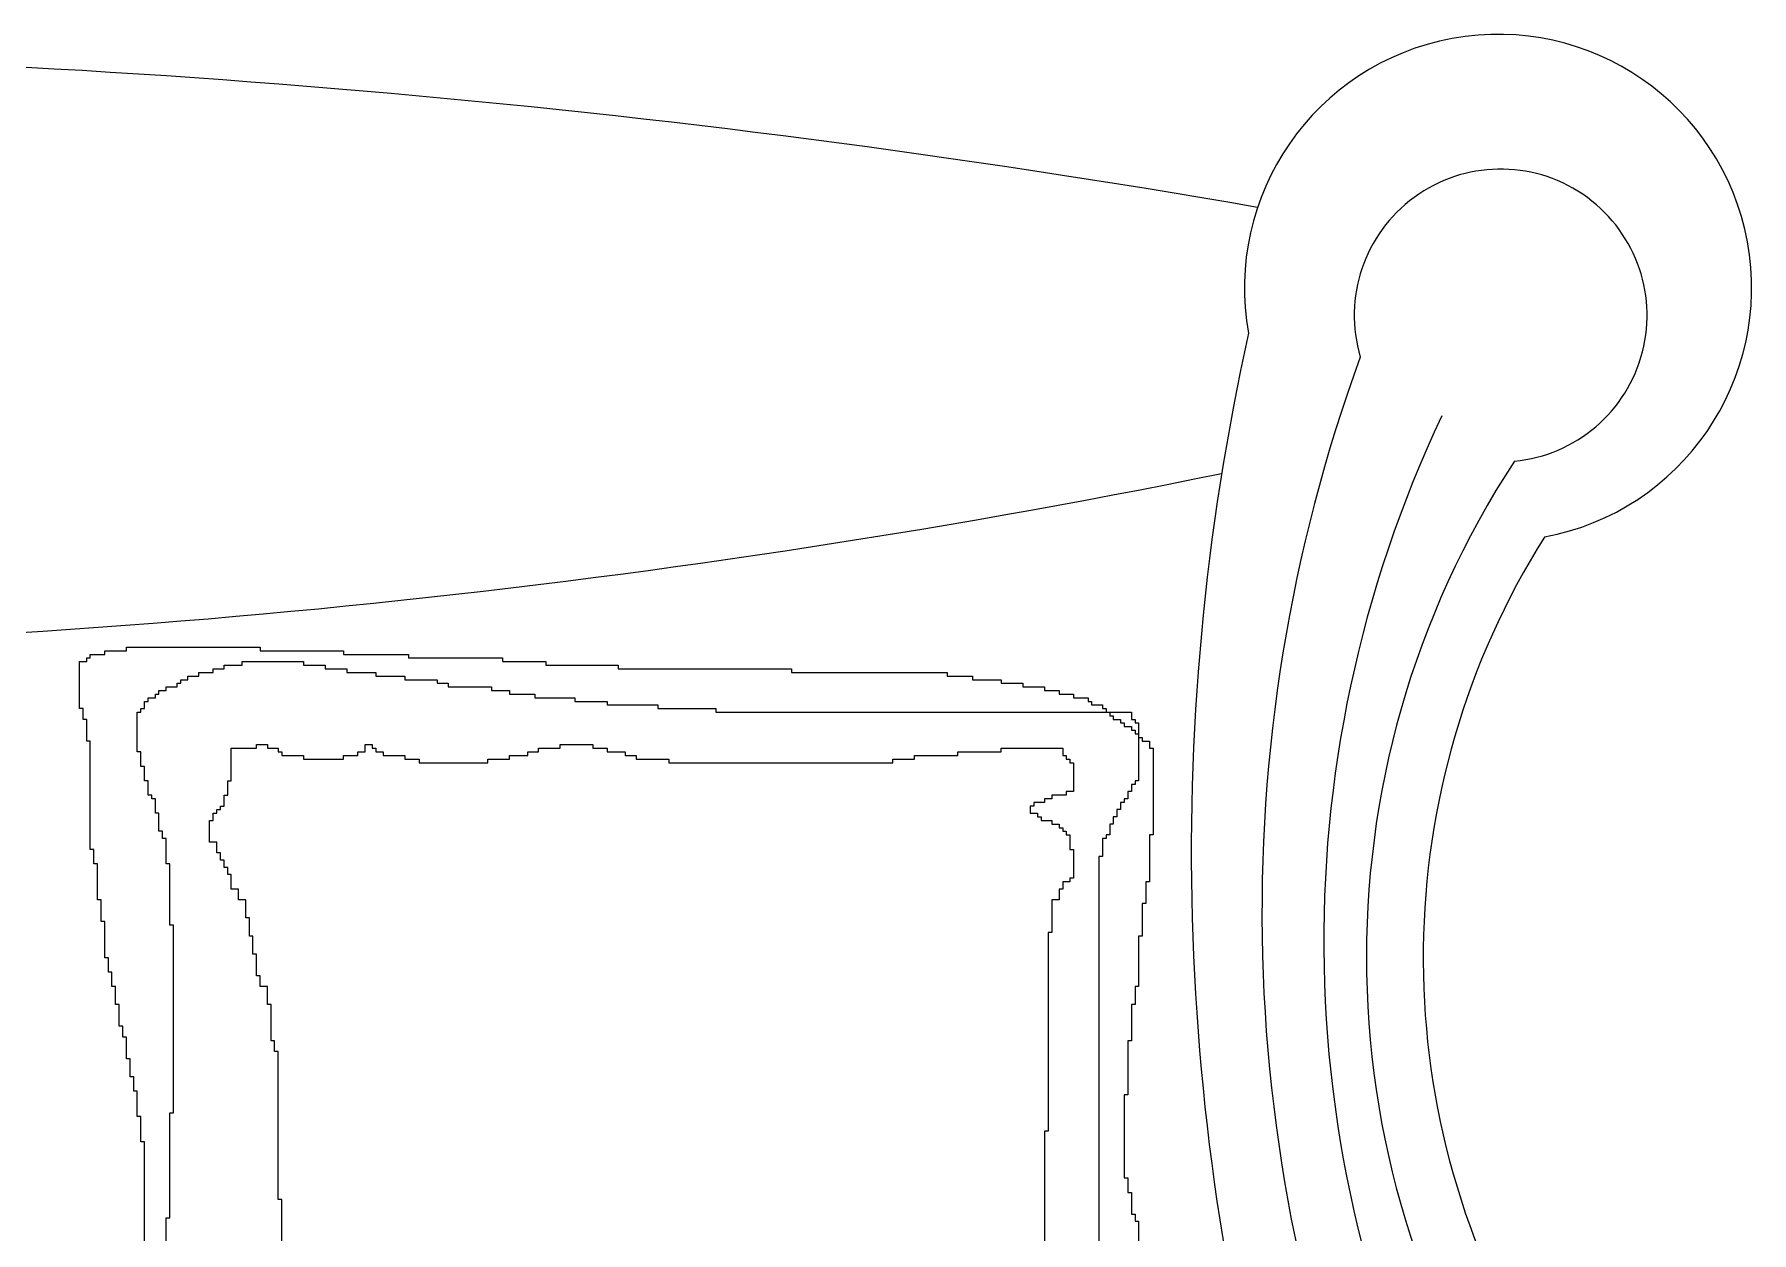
# Model space of a CAD drawing. Header units: millimetres. Extents: x -30782 to 40110, y 35885 to 73818.
# Drawn here: x 8245 to 9106, y 70461 to 71063 of the extents above; entities that cross this region are included whole.
import ezdxf

# ---------------------------------------------------------------- set-up
doc = ezdxf.new("R2010")
doc.units = ezdxf.units.MM

# ---------------------------------------------------------------- blocks, each defined once
blk = doc.blocks.new('A$C107E516A')
for p, q in [((1754.84, 2206.41, -685.71), (1756.65, 2206.41, -685.71)), ((1754.84, 2204.6, -685.71), (1754.84, 2206.41, -685.71)), ((1756.65, 2208.22, -685.71), (1763.91, 2208.22, -685.71)), ((1756.65, 2206.41, -685.71), (1756.65, 2208.22, -685.71)), ((1763.91, 2210.03, -685.71), (1774.79, 2210.03, -685.71)), ((1763.91, 2208.22, -685.71), (1763.91, 2210.03, -685.71)), ((1774.79, 2211.84, -685.71), (1841.88, 2211.84, -685.71)), ((1774.79, 2210.03, -685.71), (1774.79, 2211.84, -685.71)), ((1841.88, 2211.84, -685.71), (1841.88, 2210.03, -685.71)), ((1841.88, 2210.03, -685.71), (1883.59, 2210.03, -685.71)), ((1883.59, 2210.03, -685.71), (1883.59, 2208.22, -685.71)), ((1883.59, 2208.22, -685.71), (1916.23, 2208.22, -685.71)), ((1916.23, 2208.22, -685.71), (1916.23, 2206.41, -685.71)), ((1916.23, 2206.41, -685.71), (1963.37, 2206.41, -685.71)), ((1963.37, 2206.41, -685.71), (1963.37, 2204.6, -685.71)), ((1751.21, 2181.04, -685.71), (1751.21, 2204.6, -685.71)), ((1751.21, 2204.6, -685.71), (1754.84, 2204.6, -685.71)), ((1805.61, 2197.35, -685.71), (1811.05, 2197.35, -685.71)), ((1805.61, 2195.53, -685.71), (1805.61, 2197.35, -685.71)), ((1811.05, 2199.16, -685.71), (1818.31, 2199.16, -685.71)), ((1811.05, 2197.35, -685.71), (1811.05, 2199.16, -685.71)), ((1818.31, 2200.97, -685.71), (1823.75, 2200.97, -685.71)), ((1818.31, 2199.16, -685.71), (1818.31, 2200.97, -685.71)), ((1823.75, 2202.78, -685.71), (1832.81, 2202.78, -685.71)), ((1823.75, 2200.97, -685.71), (1823.75, 2202.78, -685.71)), ((1832.81, 2204.6, -685.71), (1863.64, 2204.6, -685.71)), ((1832.81, 2202.78, -685.71), (1832.81, 2204.6, -685.71)), ((1863.64, 2204.6, -685.71), (1863.64, 2202.78, -685.71)), ((1863.64, 2202.78, -685.71), (1874.52, 2202.78, -685.71)), ((1874.52, 2202.78, -685.71), (1874.52, 2200.97, -685.71)), ((1874.52, 2200.97, -685.71), (1885.4, 2200.97, -685.71)), ((1885.4, 2200.97, -685.71), (1885.4, 2199.16, -685.71)), ((1885.4, 2199.16, -685.71), (1899.91, 2199.16, -685.71)), ((1899.91, 2199.16, -685.71), (1899.91, 2197.35, -685.71)), ((1899.91, 2197.35, -685.71), (1914.41, 2197.35, -685.71)), ((1914.41, 2197.35, -685.71), (1914.41, 2195.53, -685.71)), ((1963.37, 2204.6, -685.71), (1985.13, 2204.6, -685.71)), ((1985.13, 2204.6, -685.71), (1985.13, 2202.78, -685.71)), ((1985.13, 2202.78, -685.71), (2021.4, 2202.78, -685.71)), ((2021.4, 2202.78, -685.71), (2021.4, 2200.97, -685.71)), ((2021.4, 2200.97, -685.71), (2108.44, 2200.97, -685.71)), ((2108.44, 2200.97, -685.71), (2108.44, 2199.16, -685.71)), ((2108.44, 2199.16, -685.71), (2186.41, 2199.16, -685.71)), ((2186.41, 2199.16, -685.71), (2186.41, 2197.35, -685.71)), ((2186.41, 2197.35, -685.71), (2199.11, 2197.35, -685.71)), ((2199.11, 2197.35, -685.71), (2199.11, 2195.53, -685.71)), ((1789.29, 2188.29, -685.71), (1791.11, 2188.29, -685.71)), ((1789.29, 2186.47, -685.71), (1789.29, 2188.29, -685.71)), ((1791.11, 2190.1, -685.71), (1794.73, 2190.1, -685.71)), ((1791.11, 2188.29, -685.71), (1791.11, 2190.1, -685.71)), ((1794.73, 2191.91, -685.71), (1800.17, 2191.91, -685.71)), ((1794.73, 2190.1, -685.71), (1794.73, 2191.91, -685.71)), ((1800.17, 2191.91, -685.71), (1800.17, 2193.72, -685.71)), ((1800.17, 2193.72, -685.71), (1801.99, 2193.72, -685.71)), ((1801.99, 2195.53, -685.71), (1805.61, 2195.53, -685.71)), ((1801.99, 2193.72, -685.71), (1801.99, 2195.53, -685.71)), ((1914.41, 2195.53, -685.71), (1930.73, 2195.53, -685.71)), ((1930.73, 2195.53, -685.71), (1930.73, 2193.72, -685.71)), ((1930.73, 2193.72, -685.71), (1936.17, 2193.72, -685.71)), ((1936.17, 2193.72, -685.71), (1936.17, 2191.91, -685.71)), ((1936.17, 2191.91, -685.71), (1957.93, 2191.91, -685.71)), ((1957.93, 2191.91, -685.71), (1957.93, 2190.1, -685.71)), ((1957.93, 2190.1, -685.71), (1967, 2190.1, -685.71)), ((1967, 2190.1, -685.71), (1967, 2188.29, -685.71)), ((1967, 2188.29, -685.71), (1979.69, 2188.29, -685.71)), ((1979.69, 2188.29, -685.71), (1979.69, 2186.47, -685.71)), ((2199.11, 2195.53, -685.71), (2213.61, 2195.53, -685.71)), ((2213.61, 2195.53, -685.71), (2213.61, 2193.72, -685.71)), ((2213.61, 2193.72, -685.71), (2224.49, 2193.72, -685.71)), ((2224.49, 2193.72, -685.71), (2224.49, 2191.91, -685.71)), ((2224.49, 2191.91, -685.71), (2235.37, 2191.91, -685.71)), ((2235.37, 2191.91, -685.71), (2235.37, 2190.1, -685.71)), ((2235.37, 2190.1, -685.71), (2242.63, 2190.1, -685.71)), ((2242.63, 2190.1, -685.71), (2242.63, 2188.29, -685.71)), ((2242.63, 2188.29, -685.71), (2249.88, 2188.29, -685.71)), ((2249.88, 2188.29, -685.71), (2249.88, 2186.47, -685.71)), ((1753.03, 2181.04, -685.71), (1751.21, 2181.04, -685.71)), ((1753.03, 2175.6, -685.71), (1753.03, 2181.04, -685.71)), ((1782.04, 2181.04, -685.71), (1783.85, 2181.04, -685.71)), ((1782.04, 2179.23, -685.71), (1782.04, 2181.04, -685.71)), ((1783.85, 2184.66, -685.71), (1785.67, 2184.66, -685.71)), ((1783.85, 2181.04, -685.71), (1783.85, 2184.66, -685.71)), ((1785.67, 2186.47, -685.71), (1789.29, 2186.47, -685.71)), ((1785.67, 2184.66, -685.71), (1785.67, 2186.47, -685.71)), ((1979.69, 2186.47, -685.71), (1999.64, 2186.47, -685.71)), ((1999.64, 2186.47, -685.71), (1999.64, 2184.66, -685.71)), ((1999.64, 2184.66, -685.71), (2015.96, 2184.66, -685.71)), ((2015.96, 2184.66, -685.71), (2015.96, 2182.85, -685.71)), ((2015.96, 2182.85, -685.71), (2041.35, 2182.85, -685.71)), ((2041.35, 2182.85, -685.71), (2041.35, 2181.04, -685.71)), ((2041.35, 2181.04, -685.71), (2070.36, 2181.04, -685.71)), ((2070.36, 2181.04, -685.71), (2070.36, 2179.23, -685.71)), ((2249.88, 2186.47, -685.71), (2257.13, 2186.47, -685.71)), ((2257.13, 2186.47, -685.71), (2257.13, 2184.66, -685.71)), ((2257.13, 2184.66, -685.71), (2258.95, 2184.66, -685.71)), ((2258.95, 2184.66, -685.71), (2258.95, 2182.85, -685.71)), ((2258.95, 2182.85, -685.71), (2264.39, 2182.85, -685.71)), ((2264.39, 2182.85, -685.71), (2264.39, 2181.04, -685.71)), ((2264.39, 2181.04, -685.71), (2266.2, 2181.04, -685.71)), ((2266.2, 2181.04, -685.71), (2266.2, 2179.23, -685.71)), ((1754.84, 2175.6, -685.71), (1753.03, 2175.6, -685.71)), ((1754.84, 2164.73, -685.71), (1754.84, 2175.6, -685.71)), ((1780.23, 2159.29, -685.71), (1780.23, 2179.23, -685.71)), ((1780.23, 2179.23, -685.71), (1782.04, 2179.23, -685.71)), ((2070.36, 2179.23, -685.71), (2278.89, 2179.23, -685.71)), ((2266.2, 2179.23, -685.71), (2268.01, 2179.23, -685.71)), ((2268.01, 2179.23, -685.71), (2268.01, 2177.41, -685.71)), ((2268.01, 2177.41, -685.71), (2269.83, 2177.41, -685.71)), ((2269.83, 2177.41, -685.71), (2269.83, 2175.6, -685.71)), ((2269.83, 2175.6, -685.71), (2273.45, 2175.6, -685.71)), ((2273.45, 2175.6, -685.71), (2273.45, 2173.79, -685.71)), ((2273.45, 2173.79, -685.71), (2275.27, 2173.79, -685.71)), ((2275.27, 2173.79, -685.71), (2275.27, 2171.98, -685.71)), ((2275.27, 2171.98, -685.71), (2278.89, 2171.98, -685.71)), ((2278.89, 2179.23, -685.71), (2278.89, 2175.6, -685.71)), ((2278.89, 2175.6, -685.71), (2280.71, 2175.6, -685.71)), ((2278.89, 2171.98, -685.71), (2278.89, 2170.17, -685.71)), ((2280.71, 2175.6, -685.71), (2280.71, 2173.79, -685.71)), ((2280.71, 2173.79, -685.71), (2282.52, 2173.79, -685.71)), ((2282.52, 2173.79, -685.71), (2282.52, 2144.8, -685.71)), ((1756.65, 2164.73, -685.71), (1754.84, 2164.73, -685.71)), ((1756.65, 2110.37, -685.71), (1756.65, 2164.73, -685.71)), ((1840.07, 2162.92, -685.71), (1845.51, 2162.92, -685.71)), ((1840.07, 2161.1, -685.71), (1840.07, 2162.92, -685.71)), ((1845.51, 2162.92, -685.71), (1845.51, 2161.1, -685.71)), ((1894.47, 2162.92, -685.71), (1898.09, 2162.92, -685.71)), ((1894.47, 2159.29, -685.71), (1894.47, 2162.92, -685.71)), ((1898.09, 2162.92, -685.71), (1898.09, 2161.1, -685.71)), ((1992.39, 2162.92, -685.71), (2008.71, 2162.92, -685.71)), ((1992.39, 2161.1, -685.71), (1992.39, 2162.92, -685.71)), ((2008.71, 2162.92, -685.71), (2008.71, 2161.1, -685.71)), ((2278.89, 2170.17, -685.71), (2280.71, 2170.17, -685.71)), ((2280.71, 2170.17, -685.71), (2280.71, 2168.35, -685.71)), ((2280.71, 2168.35, -685.71), (2282.52, 2168.35, -685.71)), ((2282.52, 2168.35, -685.71), (2282.52, 2166.54, -685.71)), ((2282.52, 2166.54, -685.71), (2284.33, 2166.54, -685.71)), ((2284.33, 2166.54, -685.71), (2284.33, 2164.73, -685.71)), ((2284.33, 2164.73, -685.71), (2287.96, 2164.73, -685.71)), ((2287.96, 2164.73, -685.71), (2287.96, 2161.1, -685.71)), ((1782.04, 2159.29, -685.71), (1780.23, 2159.29, -685.71)), ((1782.04, 2152.04, -685.71), (1782.04, 2159.29, -685.71)), ((1827.37, 2161.1, -685.71), (1840.07, 2161.1, -685.71)), ((1827.37, 2144.8, -685.71), (1827.37, 2161.1, -685.71)), ((1845.51, 2161.1, -685.71), (1850.95, 2161.1, -685.71)), ((1850.95, 2161.1, -685.71), (1850.95, 2159.29, -685.71)), ((1850.95, 2159.29, -685.71), (1852.76, 2159.29, -685.71)), ((1852.76, 2159.29, -685.71), (1852.76, 2157.48, -685.71)), ((1852.76, 2157.48, -685.71), (1863.64, 2157.48, -685.71)), ((1863.64, 2157.48, -685.71), (1863.64, 2155.67, -685.71)), ((1863.64, 2155.67, -685.71), (1883.59, 2155.67, -685.71)), ((1883.59, 2157.48, -685.71), (1890.84, 2157.48, -685.71)), ((1883.59, 2155.67, -685.71), (1883.59, 2157.48, -685.71)), ((1890.84, 2159.29, -685.71), (1894.47, 2159.29, -685.71)), ((1890.84, 2157.48, -685.71), (1890.84, 2159.29, -685.71)), ((1898.09, 2161.1, -685.71), (1899.91, 2161.1, -685.71)), ((1899.91, 2161.1, -685.71), (1899.91, 2159.29, -685.71)), ((1899.91, 2159.29, -685.71), (1903.53, 2159.29, -685.71)), ((1903.53, 2159.29, -685.71), (1903.53, 2157.48, -685.71)), ((1903.53, 2157.48, -685.71), (1914.41, 2157.48, -685.71)), ((1914.41, 2157.48, -685.71), (1914.41, 2155.67, -685.71)), ((1914.41, 2155.67, -685.71), (1921.67, 2155.67, -685.71)), ((1921.67, 2155.67, -685.71), (1921.67, 2153.86, -685.71)), ((1921.67, 2153.86, -685.71), (1956.12, 2153.86, -685.71)), ((1956.12, 2155.67, -685.71), (1967, 2155.67, -685.71)), ((1956.12, 2153.86, -685.71), (1956.12, 2155.67, -685.71)), ((1967, 2157.48, -685.71), (1976.07, 2157.48, -685.71)), ((1967, 2155.67, -685.71), (1967, 2157.48, -685.71)), ((1976.07, 2159.29, -685.71), (1981.51, 2159.29, -685.71)), ((1976.07, 2157.48, -685.71), (1976.07, 2159.29, -685.71)), ((1981.51, 2161.1, -685.71), (1992.39, 2161.1, -685.71)), ((1981.51, 2159.29, -685.71), (1981.51, 2161.1, -685.71)), ((2008.71, 2161.1, -685.71), (2015.96, 2161.1, -685.71)), ((2015.96, 2161.1, -685.71), (2015.96, 2159.29, -685.71)), ((2015.96, 2159.29, -685.71), (2025.03, 2159.29, -685.71)), ((2025.03, 2159.29, -685.71), (2025.03, 2157.48, -685.71)), ((2025.03, 2157.48, -685.71), (2030.47, 2157.48, -685.71)), ((2030.47, 2157.48, -685.71), (2030.47, 2155.67, -685.71)), ((2030.47, 2155.67, -685.71), (2046.79, 2155.67, -685.71)), ((2046.79, 2155.67, -685.71), (2046.79, 2153.86, -685.71)), ((2046.79, 2153.86, -685.71), (2159.21, 2153.86, -685.71)), ((2159.21, 2155.67, -685.71), (2170.09, 2155.67, -685.71)), ((2159.21, 2153.86, -685.71), (2159.21, 2155.67, -685.71)), ((2170.09, 2157.48, -685.71), (2191.85, 2157.48, -685.71)), ((2170.09, 2155.67, -685.71), (2170.09, 2157.48, -685.71)), ((2191.85, 2159.29, -685.71), (2213.61, 2159.29, -685.71)), ((2191.85, 2157.48, -685.71), (2191.85, 2159.29, -685.71)), ((2213.61, 2161.1, -685.71), (2244.44, 2161.1, -685.71)), ((2213.61, 2159.29, -685.71), (2213.61, 2161.1, -685.71)), ((2244.44, 2161.1, -685.71), (2244.44, 2157.48, -685.71)), ((2244.44, 2157.48, -685.71), (2246.25, 2157.48, -685.71)), ((2246.25, 2157.48, -685.71), (2246.25, 2155.67, -685.71)), ((2246.25, 2155.67, -685.71), (2248.07, 2155.67, -685.71)), ((2248.07, 2155.67, -685.71), (2248.07, 2153.86, -685.71)), ((2248.07, 2153.86, -685.71), (2249.88, 2153.86, -685.71)), ((2249.88, 2153.86, -685.71), (2249.88, 2139.36, -685.71)), ((2287.96, 2161.1, -685.71), (2289.77, 2161.1, -685.71)), ((2289.77, 2161.1, -685.71), (2289.77, 2117.61, -685.71)), ((1783.85, 2152.04, -685.71), (1782.04, 2152.04, -685.71)), ((1783.85, 2144.8, -685.71), (1783.85, 2152.04, -685.71)), ((1785.67, 2144.8, -685.71), (1783.85, 2144.8, -685.71)), ((1785.67, 2137.55, -685.71), (1785.67, 2144.8, -685.71)), ((1787.48, 2137.55, -685.71), (1785.67, 2137.55, -685.71)), ((1787.48, 2135.74, -685.71), (1787.48, 2137.55, -685.71)), ((1823.75, 2137.55, -685.71), (1825.56, 2137.55, -685.71)), ((1823.75, 2132.11, -685.71), (1823.75, 2137.55, -685.71)), ((1825.56, 2144.8, -685.71), (1827.37, 2144.8, -685.71)), ((1825.56, 2137.55, -685.71), (1825.56, 2144.8, -685.71)), ((2239, 2137.55, -685.71), (2239, 2135.74, -685.71)), ((2246.25, 2137.55, -685.71), (2239, 2137.55, -685.71)), ((2246.25, 2139.36, -685.71), (2246.25, 2137.55, -685.71)), ((2249.88, 2139.36, -685.71), (2246.25, 2139.36, -685.71)), ((2277.08, 2139.36, -685.71), (2277.08, 2135.74, -685.71)), ((2278.89, 2139.36, -685.71), (2277.08, 2139.36, -685.71)), ((2278.89, 2142.98, -685.71), (2278.89, 2139.36, -685.71)), ((2280.71, 2142.98, -685.71), (2278.89, 2142.98, -685.71)), ((2280.71, 2144.8, -685.71), (2280.71, 2142.98, -685.71)), ((2282.52, 2144.8, -685.71), (2280.71, 2144.8, -685.71)), ((1789.29, 2135.74, -685.71), (1787.48, 2135.74, -685.71)), ((1789.29, 2128.49, -685.71), (1789.29, 2135.74, -685.71)), ((1791.11, 2128.49, -685.71), (1789.29, 2128.49, -685.71)), ((1791.11, 2119.43, -685.71), (1791.11, 2128.49, -685.71)), ((1818.31, 2128.49, -685.71), (1820.12, 2128.49, -685.71)), ((1818.31, 2124.86, -685.71), (1818.31, 2128.49, -685.71)), ((1820.12, 2130.3, -685.71), (1821.93, 2130.3, -685.71)), ((1820.12, 2128.49, -685.71), (1820.12, 2130.3, -685.71)), ((1821.93, 2132.11, -685.71), (1823.75, 2132.11, -685.71)), ((1821.93, 2130.3, -685.71), (1821.93, 2132.11, -685.71)), ((2228.12, 2132.11, -685.71), (2228.12, 2128.49, -685.71)), ((2229.93, 2132.11, -685.71), (2228.12, 2132.11, -685.71)), ((2228.12, 2128.49, -685.71), (2231.75, 2128.49, -685.71)), ((2229.93, 2133.92, -685.71), (2229.93, 2132.11, -685.71)), ((2235.37, 2133.92, -685.71), (2229.93, 2133.92, -685.71)), ((2231.75, 2128.49, -685.71), (2231.75, 2126.67, -685.71)), ((2235.37, 2135.74, -685.71), (2235.37, 2133.92, -685.71)), ((2239, 2135.74, -685.71), (2235.37, 2135.74, -685.71)), ((2271.64, 2130.3, -685.71), (2271.64, 2126.67, -685.71)), ((2273.45, 2130.3, -685.71), (2271.64, 2130.3, -685.71)), ((2273.45, 2133.92, -685.71), (2273.45, 2130.3, -685.71)), ((2275.27, 2133.92, -685.71), (2273.45, 2133.92, -685.71)), ((2275.27, 2135.74, -685.71), (2275.27, 2133.92, -685.71)), ((2277.08, 2135.74, -685.71), (2275.27, 2135.74, -685.71)), ((1792.92, 2119.43, -685.71), (1791.11, 2119.43, -685.71)), ((1792.92, 2115.8, -685.71), (1792.92, 2119.43, -685.71)), ((1816.49, 2124.86, -685.71), (1818.31, 2124.86, -685.71)), ((1816.49, 2113.99, -685.71), (1816.49, 2124.86, -685.71)), ((2231.75, 2126.67, -685.71), (2233.56, 2126.67, -685.71)), ((2233.56, 2126.67, -685.71), (2233.56, 2124.86, -685.71)), ((2233.56, 2124.86, -685.71), (2239, 2124.86, -685.71)), ((2239, 2124.86, -685.71), (2239, 2123.05, -685.71)), ((2239, 2123.05, -685.71), (2242.63, 2123.05, -685.71)), ((2242.63, 2123.05, -685.71), (2242.63, 2121.24, -685.71)), ((2242.63, 2121.24, -685.71), (2244.44, 2121.24, -685.71)), ((2244.44, 2121.24, -685.71), (2244.44, 2119.43, -685.71)), ((2244.44, 2119.43, -685.71), (2246.25, 2119.43, -685.71)), ((2246.25, 2119.43, -685.71), (2246.25, 2117.61, -685.71)), ((2268.01, 2123.05, -685.71), (2268.01, 2117.61, -685.71)), ((2269.83, 2123.05, -685.71), (2268.01, 2123.05, -685.71)), ((2269.83, 2126.67, -685.71), (2269.83, 2123.05, -685.71)), ((2271.64, 2126.67, -685.71), (2269.83, 2126.67, -685.71)), ((1794.73, 2115.8, -685.71), (1792.92, 2115.8, -685.71)), ((1794.73, 2103.12, -685.71), (1794.73, 2115.8, -685.71)), ((1820.12, 2113.99, -685.71), (1816.49, 2113.99, -685.71)), ((1820.12, 2108.55, -685.71), (1820.12, 2113.99, -685.71)), ((2246.25, 2117.61, -685.71), (2248.07, 2117.61, -685.71)), ((2248.07, 2117.61, -685.71), (2248.07, 2110.37, -685.71)), ((2264.39, 2115.8, -685.71), (2264.39, 2106.74, -685.71)), ((2266.2, 2115.8, -685.71), (2264.39, 2115.8, -685.71)), ((2266.2, 2117.61, -685.71), (2266.2, 2115.8, -685.71)), ((2268.01, 2117.61, -685.71), (2266.2, 2117.61, -685.71)), ((2289.77, 2117.61, -685.71), (2287.96, 2117.61, -685.71)), ((2287.96, 2117.61, -685.71), (2287.96, 2094.06, -685.71)), ((1758.47, 2110.37, -685.71), (1756.65, 2110.37, -685.71)), ((1758.47, 2103.12, -685.71), (1758.47, 2110.37, -685.71)), ((1760.28, 2103.12, -685.71), (1758.47, 2103.12, -685.71)), ((1760.28, 2085, -685.71), (1760.28, 2103.12, -685.71)), ((1796.55, 2103.12, -685.71), (1794.73, 2103.12, -685.71)), ((1796.55, 2072.31, -685.71), (1796.55, 2103.12, -685.71)), ((1821.93, 2108.55, -685.71), (1820.12, 2108.55, -685.71)), ((1821.93, 2104.93, -685.71), (1821.93, 2108.55, -685.71)), ((1823.75, 2104.93, -685.71), (1821.93, 2104.93, -685.71)), ((1823.75, 2101.31, -685.71), (1823.75, 2104.93, -685.71)), ((2248.07, 2110.37, -685.71), (2249.88, 2110.37, -685.71)), ((2249.88, 2110.37, -685.71), (2249.88, 2095.87, -685.71)), ((2262.57, 2106.74, -685.71), (2262.57, 1863.92, -685.71)), ((2264.39, 2106.74, -685.71), (2262.57, 2106.74, -685.71)), ((1825.56, 2101.31, -685.71), (1823.75, 2101.31, -685.71)), ((1825.56, 2097.68, -685.71), (1825.56, 2101.31, -685.71)), ((1827.37, 2097.68, -685.71), (1825.56, 2097.68, -685.71)), ((1827.37, 2090.43, -685.71), (1827.37, 2097.68, -685.71)), ((2244.44, 2094.06, -685.71), (2244.44, 2090.43, -685.71)), ((2248.07, 2094.06, -685.71), (2244.44, 2094.06, -685.71)), ((2248.07, 2095.87, -685.71), (2248.07, 2094.06, -685.71)), ((2249.88, 2095.87, -685.71), (2248.07, 2095.87, -685.71)), ((2286.15, 2094.06, -685.71), (2286.15, 2083.18, -685.71)), ((2287.96, 2094.06, -685.71), (2286.15, 2094.06, -685.71)), ((1762.09, 2085, -685.71), (1760.28, 2085, -685.71)), ((1762.09, 2074.12, -685.71), (1762.09, 2085, -685.71)), ((1831, 2090.43, -685.71), (1827.37, 2090.43, -685.71)), ((1831, 2085, -685.71), (1831, 2090.43, -685.71)), ((1834.63, 2085, -685.71), (1831, 2085, -685.71)), ((1834.63, 2075.94, -685.71), (1834.63, 2085, -685.71)), ((2239, 2085, -685.71), (2239, 2068.69, -685.71)), ((2242.63, 2085, -685.71), (2239, 2085, -685.71)), ((2242.63, 2090.43, -685.71), (2242.63, 2085, -685.71)), ((2244.44, 2090.43, -685.71), (2242.63, 2090.43, -685.71)), ((2284.33, 2083.18, -685.71), (2284.33, 2066.88, -685.71)), ((2286.15, 2083.18, -685.71), (2284.33, 2083.18, -685.71)), ((1763.91, 2074.12, -685.71), (1762.09, 2074.12, -685.71)), ((1763.91, 2056, -685.71), (1763.91, 2074.12, -685.71)), ((1798.36, 2072.31, -685.71), (1796.55, 2072.31, -685.71)), ((1798.36, 1978.08, -685.71), (1798.36, 2072.31, -685.71)), ((1836.44, 2075.94, -685.71), (1834.63, 2075.94, -685.71)), ((1836.44, 2066.88, -685.71), (1836.44, 2075.94, -685.71)), ((2237.19, 2068.69, -685.71), (2237.19, 1969.02, -685.71)), ((2239, 2068.69, -685.71), (2237.19, 2068.69, -685.71)), ((1838.25, 2066.88, -685.71), (1836.44, 2066.88, -685.71)), ((1838.25, 2057.81, -685.71), (1838.25, 2066.88, -685.71)), ((2282.52, 2066.88, -685.71), (2282.52, 2041.51, -685.71)), ((2284.33, 2066.88, -685.71), (2282.52, 2066.88, -685.71)), ((1765.72, 2056, -685.71), (1763.91, 2056, -685.71)), ((1765.72, 2048.75, -685.71), (1765.72, 2056, -685.71)), ((1840.07, 2057.81, -685.71), (1838.25, 2057.81, -685.71)), ((1840.07, 2046.94, -685.71), (1840.07, 2057.81, -685.71)), ((1767.53, 2048.75, -685.71), (1765.72, 2048.75, -685.71)), ((1767.53, 2041.51, -685.71), (1767.53, 2048.75, -685.71)), ((1841.88, 2046.94, -685.71), (1840.07, 2046.94, -685.71)), ((1841.88, 2041.51, -685.71), (1841.88, 2046.94, -685.71)), ((1769.35, 2041.51, -685.71), (1767.53, 2041.51, -685.71)), ((1769.35, 2032.45, -685.71), (1769.35, 2041.51, -685.71)), ((1845.51, 2041.51, -685.71), (1841.88, 2041.51, -685.71)), ((1845.51, 2032.45, -685.71), (1845.51, 2041.51, -685.71)), ((2280.71, 2041.51, -685.71), (2280.71, 2032.45, -685.71)), ((2282.52, 2041.51, -685.71), (2280.71, 2041.51, -685.71)), ((1771.16, 2032.45, -685.71), (1769.35, 2032.45, -685.71)), ((1771.16, 2021.57, -685.71), (1771.16, 2032.45, -685.71)), ((1847.32, 2032.45, -685.71), (1845.51, 2032.45, -685.71)), ((1847.32, 2014.32, -685.71), (1847.32, 2032.45, -685.71)), ((2278.89, 2032.45, -685.71), (2278.89, 2014.32, -685.71)), ((2280.71, 2032.45, -685.71), (2278.89, 2032.45, -685.71)), ((1772.97, 2021.57, -685.71), (1771.16, 2021.57, -685.71)), ((1772.97, 2016.14, -685.71), (1772.97, 2021.57, -685.71)), ((1774.79, 2016.14, -685.71), (1772.97, 2016.14, -685.71)), ((1774.79, 2005.26, -685.71), (1774.79, 2016.14, -685.71)), ((1849.13, 2014.32, -685.71), (1847.32, 2014.32, -685.71)), ((1849.13, 2008.89, -685.71), (1849.13, 2014.32, -685.71)), ((1850.95, 2008.89, -685.71), (1849.13, 2008.89, -685.71)), ((1850.95, 1934.59, -685.71), (1850.95, 2008.89, -685.71)), ((2277.08, 2014.32, -685.71), (2277.08, 1987.14, -685.71)), ((2278.89, 2014.32, -685.71), (2277.08, 2014.32, -685.71)), ((1776.6, 2005.26, -685.71), (1774.79, 2005.26, -685.71)), ((1776.6, 1996.2, -685.71), (1776.6, 2005.26, -685.71)), ((1778.41, 1996.2, -685.71), (1776.6, 1996.2, -685.71)), ((1778.41, 1988.95, -685.71), (1778.41, 1996.2, -685.71)), ((1780.23, 1988.95, -685.71), (1778.41, 1988.95, -685.71)), ((1780.23, 1976.27, -685.71), (1780.23, 1988.95, -685.71)), ((2275.27, 1987.14, -685.71), (2275.27, 1945.46, -685.71)), ((2277.08, 1987.14, -685.71), (2275.27, 1987.14, -685.71)), ((1782.04, 1976.27, -685.71), (1780.23, 1976.27, -685.71)), ((1782.04, 1963.59, -685.71), (1782.04, 1976.27, -685.71)), ((1796.55, 1978.08, -685.71), (1798.36, 1978.08, -685.71)), ((1796.55, 1925.53, -685.71), (1796.55, 1978.08, -685.71)), ((2235.37, 1969.02, -685.71), (2235.37, 1869.36, -685.71)), ((2237.19, 1969.02, -685.71), (2235.37, 1969.02, -685.71)), ((1783.85, 1963.59, -685.71), (1782.04, 1963.59, -685.71)), ((1783.85, 1849.42, -685.71), (1783.85, 1963.59, -685.71)), ((2275.27, 1945.46, -685.71), (2277.08, 1945.46, -685.71)), ((2277.08, 1945.46, -685.71), (2277.08, 1938.22, -685.71)), ((1852.76, 1934.59, -685.71), (1850.95, 1934.59, -685.71)), ((1852.76, 1892.91, -685.71), (1852.76, 1934.59, -685.71)), ((2277.08, 1938.22, -685.71), (2278.89, 1938.22, -685.71)), ((2278.89, 1938.22, -685.71), (2278.89, 1927.34, -685.71)), ((1794.73, 1925.53, -685.71), (1796.55, 1925.53, -685.71)), ((1794.73, 1907.41, -685.71), (1794.73, 1925.53, -685.71)), ((2278.89, 1927.34, -685.71), (2280.71, 1927.34, -685.71)), ((2280.71, 1927.34, -685.71), (2280.71, 1923.72, -685.71)), ((2280.71, 1923.72, -685.71), (2282.52, 1923.72, -685.71)), ((2282.52, 1923.72, -685.71), (2282.52, 1900.16, -685.71))]:
    blk.add_line(p, q)
for centre, radius, start, end in [((2462.83, 2392.2, -685.71), 127.2, 280.51696, 190.33457), ((1442.2, -2732.35, -685.71), 5242.72, 80.11527, 99.88473), ((2464.14, 2378.32, -685.71), 73.44, 275.38094, 196.50055), ((3504.04, 2108.84, -685.71), 1195.09, 167.40783, 196.65903), ((3156.18, 2078.77, -685.71), 811.79, 159.92205, 203.12926), ((2991, 2064.38, -685.71), 615.61, 154.65308, 207.71578), ((2851.32, 2056.27, -685.71), 454.52, 146.79258, 215.24578), ((1442.2, 6643.5, -685.71), 4433.13, 258.52438, 281.47562), ((2822.71, 2055.89, -685.71), 397.44, 147.89336, 210.69106)]:
    blk.add_arc(centre, radius, start, end)

msp = doc.modelspace()

# ---------------------------------------------------------------- block references
msp.add_blockref('A$C107E516A', (6516.12, 68543.37))

doc.saveas('drawing.dxf')
